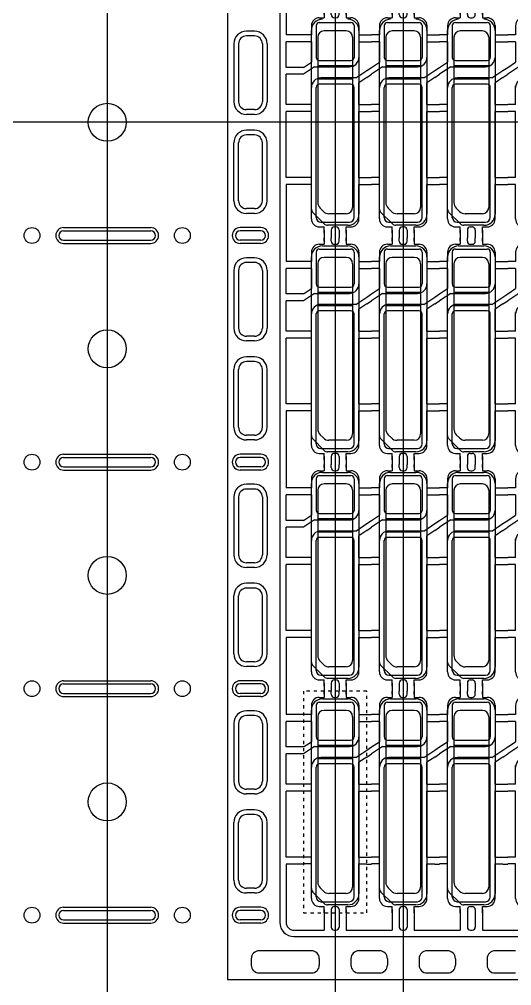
# Model space of a CAD drawing. Header units: millimetres. Extents: x -992 to 1678, y 98 to 1000.
# Drawn here: x -787.16 to -771.61, y 544.12 to 574.62 of the extents above; entities that cross this region are included whole.
import ezdxf

# ---------------------------------------------------------------- set-up
doc = ezdxf.new("R2010")
doc.units = ezdxf.units.MM
for name, pattern in [('CENTER', [10.16, 6.35, -1.27, 1.27, -1.27]), ('DOT2', [0.125, 0, -0.125]), ('HIDDEN', [1.905, 1.27, -0.635])]:
    doc.linetypes.add(name, pattern=pattern)
for name, color, linetype in [('1', 3, 'Continuous'), ('6', 6, 'Continuous'), ('b etching', 1, 'Continuous'), ('CEN', 8, 'CENTER'), ('HID', 1, 'HIDDEN'), ('PPA', 2, 'Continuous')]:
    doc.layers.add(name, color=color, linetype=linetype)

# ---------------------------------------------------------------- blocks, each defined once
blk = doc.blocks.new('e1')
at = {"layer": '1'}
for p, q in [((-947.058, 906.581), (-947.058, 906.481)), ((-947.058, 906.481), (-947.058, 906.581)), ((-947.058, 906.581), (-947.058, 906.381)), ((-946.358, 906.581), (-946.358, 906.481)), ((-946.358, 906.481), (-946.358, 906.581)), ((-946.358, 906.581), (-946.358, 906.381)), ((-946.358, 906.381), (-946.208, 906.381)), ((-947.458, 906.131), (-947.458, 905.841)), ((-945.958, 906.131), (-945.958, 905.841)), ((-947.458, 905.841), (-947.708, 905.841)), ((-947.458, 905.621), (-947.708, 905.621)), ((-947.458, 905.621), (-947.458, 904.981)), ((-945.958, 905.841), (-945.708, 905.841)), ((-945.958, 905.621), (-945.958, 905.131)), ((-945.958, 905.621), (-945.708, 905.621)), ((-947.358, 904.831), (-946.258, 904.831)), ((-946.058, 904.481), (-947.158, 904.481)), ((-945.958, 903.641), (-945.958, 904.331)), ((-947.458, 903.641), (-947.458, 904.231)), ((-947.458, 903.641), (-947.708, 903.641)), ((-947.458, 903.421), (-947.708, 903.421)), ((-947.458, 901.341), (-947.458, 903.421)), ((-945.958, 903.641), (-945.708, 903.641)), ((-945.958, 901.341), (-945.958, 903.421)), ((-945.958, 903.421), (-945.708, 903.421)), ((-947.458, 901.341), (-947.708, 901.341)), ((-945.958, 901.341), (-945.708, 901.341)), ((-947.458, 901.121), (-947.708, 901.121)), ((-947.458, 900.031), (-947.458, 901.121)), ((-945.958, 900.031), (-945.958, 901.121)), ((-945.958, 901.121), (-945.708, 901.121)), ((-947.058, 899.581), (-947.058, 899.781)), ((-946.358, 899.781), (-946.208, 899.781)), ((-946.358, 899.581), (-946.358, 899.781)), ((-947.058, 899.581), (-947.058, 899.681)), ((-947.058, 899.681), (-947.058, 899.581)), ((-946.358, 899.581), (-946.358, 899.681)), ((-946.358, 899.681), (-946.358, 899.581))]:
    blk.add_line(p, q, dxfattribs=at)
at = {"layer": '1', "linetype": 'ByBlock'}
for p, q in [((-946.833, 906.481), (-946.833, 906.581)), ((-946.583, 906.481), (-946.583, 906.581)), ((-947.208, 906.381), (-947.058, 906.381)), ((-946.733, 906.381), (-946.683, 906.381)), ((-947.708, 904.814), (-947.458, 904.981)), ((-947.358, 904.831), (-947.708, 904.597)), ((-946.058, 904.481), (-945.708, 904.714)), ((-945.708, 904.497), (-945.958, 904.331)), ((-947.208, 899.781), (-947.058, 899.781)), ((-946.733, 899.781), (-946.683, 899.781)), ((-946.833, 899.681), (-946.833, 899.581)), ((-946.583, 899.681), (-946.583, 899.581))]:
    blk.add_line(p, q, dxfattribs=at)
for centre, start, end in [((-946.733, 906.481), 180, 270), ((-946.683, 906.481), 270, 0), ((-946.733, 899.681), 90, 180), ((-946.683, 899.681), 0, 90)]:
    blk.add_arc(centre, 0.1, start, end, dxfattribs=at)
at = {"layer": '1'}
for centre, radius, start, end in [((-947.208, 906.131), 0.25, 90, 180), ((-946.208, 906.131), 0.25, 0, 90), ((-946.258, 905.131), 0.3, 270, 0), ((-947.158, 904.181), 0.3, 90, 180), ((-947.208, 900.031), 0.25, 180, 270), ((-946.208, 900.031), 0.25, 270, 0)]:
    blk.add_arc(centre, radius, start, end, dxfattribs=at)
blk = doc.blocks.new('e2')
at = {"layer": 'b etching', "linetype": 'ByBlock'}
for p, q in [((-947.208, 906.231), (-946.208, 906.231)), ((-947.308, 906.131), (-947.308, 905.131)), ((-946.108, 906.131), (-946.108, 905.131)), ((-947.208, 905.031), (-946.208, 905.031)), ((-947.308, 900.081), (-947.308, 904.181)), ((-946.208, 904.281), (-947.208, 904.281)), ((-946.108, 900.081), (-946.108, 904.181)), ((-947.158, 899.931), (-946.258, 899.931))]:
    blk.add_line(p, q, dxfattribs=at)
for centre, radius, start, end in [((-947.208, 906.131), 0.1, 90, 180), ((-946.208, 906.131), 0.1, 360, 90), ((-947.208, 905.131), 0.1, 180, 270), ((-946.208, 905.131), 0.1, 270, 360), ((-947.208, 904.181), 0.1, 90, 180), ((-946.208, 904.181), 0.1, 0, 90), ((-947.158, 900.081), 0.15, 180, 270), ((-946.258, 900.081), 0.15, 270, 0)]:
    blk.add_arc(centre, radius, start, end, dxfattribs=at)

msp = doc.modelspace()

# ---------------------------------------------------------------- linework, layer by layer
at = {"layer": '1', "linetype": 'ByBlock'}
for p, q in [((-778.73553085, 576.56062093), (-778.73553085, 574.13062093)), ((-778.18553085, 574.13062093), (-778.73553085, 574.13062093)), ((-776.18553085, 574.13062093), (-776.03553085, 574.13062093)), ((-774.03553085, 574.13062093), (-773.88553085, 574.13062093)), ((-771.88553085, 574.13062093), (-771.73553085, 574.13062093)), ((-778.18553085, 573.91062093), (-778.73553085, 573.91062093)), ((-778.73553085, 573.10395426), (-778.73553085, 573.91062093)), ((-776.18553085, 573.91062093), (-776.03553085, 573.91062093)), ((-774.03553085, 573.91062093), (-773.88553085, 573.91062093)), ((-771.88553085, 573.91062093), (-771.73553085, 573.91062093)), ((-778.18553085, 573.10395426), (-778.73553085, 573.10395426)), ((-776.18553085, 573.00395426), (-776.03553085, 573.10395426)), ((-774.03553085, 573.00395426), (-773.88553085, 573.10395426)), ((-771.88553085, 573.00395426), (-771.73553085, 573.10395426)), ((-778.73553085, 571.93062093), (-778.73553085, 572.88728759)), ((-778.18553085, 572.88728759), (-778.73553085, 572.88728759)), ((-776.18553085, 572.78728759), (-776.03553085, 572.88728759)), ((-774.03553085, 572.78728759), (-773.88553085, 572.88728759)), ((-771.88553085, 572.78728759), (-771.73553085, 572.88728759)), ((-778.18553085, 571.93062093), (-778.73553085, 571.93062093)), ((-776.18553085, 571.93062093), (-776.03553085, 571.93062093)), ((-774.03553085, 571.93062093), (-773.88553085, 571.93062093)), ((-771.88553085, 571.93062093), (-771.73553085, 571.93062093)), ((-778.73553085, 569.63062093), (-778.73553085, 571.71062093)), ((-778.18553085, 571.71062093), (-778.73553085, 571.71062093)), ((-776.18553085, 571.71062093), (-776.03553085, 571.71062093)), ((-774.03553085, 571.71062093), (-773.88553085, 571.71062093)), ((-771.88553085, 571.71062093), (-771.73553085, 571.71062093)), ((-778.18553085, 569.63062093), (-778.73553085, 569.63062093)), ((-776.18553085, 569.63062093), (-776.03553085, 569.63062093)), ((-774.03553085, 569.63062093), (-773.88553085, 569.63062093)), ((-771.88553085, 569.63062093), (-771.73553085, 569.63062093)), ((-778.18553085, 569.41062093), (-778.73553085, 569.41062093)), ((-778.73553085, 569.41062093), (-778.73553085, 566.98062093)), ((-776.18553085, 569.41062093), (-776.03553085, 569.41062093)), ((-774.03553085, 569.41062093), (-773.88553085, 569.41062093)), ((-771.88553085, 569.41062093), (-771.73553085, 569.41062093)), ((-777.53553085, 567.87062093), (-777.53553085, 567.72062093)), ((-777.31053085, 567.87062093), (-777.31053085, 567.72062093)), ((-777.06053085, 567.87062093), (-777.06053085, 567.72062093)), ((-776.83553085, 567.87062093), (-776.83553085, 567.72062093)), ((-775.38553085, 567.87062093), (-775.38553085, 567.72062093)), ((-775.16053085, 567.87062093), (-775.16053085, 567.72062093)), ((-774.91053085, 567.87062093), (-774.91053085, 567.72062093)), ((-774.68553085, 567.87062093), (-774.68553085, 567.72062093)), ((-773.23553085, 567.87062093), (-773.23553085, 567.72062093)), ((-773.01053085, 567.87062093), (-773.01053085, 567.72062093)), ((-772.76053085, 567.87062093), (-772.76053085, 567.72062093)), ((-772.53553085, 567.87062093), (-772.53553085, 567.72062093)), ((-778.18553085, 566.98062093), (-778.73553085, 566.98062093)), ((-778.18553085, 566.76062093), (-778.73553085, 566.76062093)), ((-778.73553085, 565.95395426), (-778.73553085, 566.76062093)), ((-776.18553085, 566.98062093), (-776.03553085, 566.98062093)), ((-776.18553085, 566.76062093), (-776.03553085, 566.76062093)), ((-774.03553085, 566.98062093), (-773.88553085, 566.98062093)), ((-774.03553085, 566.76062093), (-773.88553085, 566.76062093)), ((-771.88553085, 566.98062093), (-771.73553085, 566.98062093)), ((-771.88553085, 566.76062093), (-771.73553085, 566.76062093)), ((-778.18553085, 565.95395426), (-778.73553085, 565.95395426)), ((-776.18553085, 565.85395426), (-776.03553085, 565.95395426)), ((-774.03553085, 565.85395426), (-773.88553085, 565.95395426)), ((-771.88553085, 565.85395426), (-771.73553085, 565.95395426)), ((-778.73553085, 564.78062093), (-778.73553085, 565.73728759)), ((-778.18553085, 565.73728759), (-778.73553085, 565.73728759)), ((-776.18553085, 565.63728759), (-776.03553085, 565.73728759)), ((-774.03553085, 565.63728759), (-773.88553085, 565.73728759)), ((-771.88553085, 565.63728759), (-771.73553085, 565.73728759)), ((-778.18553085, 564.78062093), (-778.73553085, 564.78062093)), ((-778.73553085, 562.48062093), (-778.73553085, 564.56062093)), ((-778.18553085, 564.56062093), (-778.73553085, 564.56062093)), ((-776.18553085, 564.78062093), (-776.03553085, 564.78062093)), ((-776.18553085, 564.56062093), (-776.03553085, 564.56062093)), ((-774.03553085, 564.78062093), (-773.88553085, 564.78062093)), ((-774.03553085, 564.56062093), (-773.88553085, 564.56062093)), ((-771.88553085, 564.78062093), (-771.73553085, 564.78062093)), ((-771.88553085, 564.56062093), (-771.73553085, 564.56062093)), ((-778.18553085, 562.48062093), (-778.73553085, 562.48062093)), ((-776.18553085, 562.48062093), (-776.03553085, 562.48062093)), ((-774.03553085, 562.48062093), (-773.88553085, 562.48062093)), ((-771.88553085, 562.48062093), (-771.73553085, 562.48062093)), ((-778.18553085, 562.26062093), (-778.73553085, 562.26062093)), ((-778.73553085, 562.26062093), (-778.73553085, 559.83062093)), ((-776.18553085, 562.26062093), (-776.03553085, 562.26062093)), ((-774.03553085, 562.26062093), (-773.88553085, 562.26062093)), ((-771.88553085, 562.26062093), (-771.73553085, 562.26062093)), ((-777.53553085, 560.72062093), (-777.53553085, 560.57062093)), ((-777.31053085, 560.72062093), (-777.31053085, 560.57062093)), ((-777.06053085, 560.72062093), (-777.06053085, 560.57062093)), ((-776.83553085, 560.72062093), (-776.83553085, 560.57062093)), ((-775.38553085, 560.72062093), (-775.38553085, 560.57062093)), ((-775.16053085, 560.72062093), (-775.16053085, 560.57062093)), ((-774.91053085, 560.72062093), (-774.91053085, 560.57062093)), ((-774.68553085, 560.72062093), (-774.68553085, 560.57062093)), ((-773.23553085, 560.72062093), (-773.23553085, 560.57062093)), ((-773.01053085, 560.72062093), (-773.01053085, 560.57062093)), ((-772.76053085, 560.72062093), (-772.76053085, 560.57062093)), ((-772.53553085, 560.72062093), (-772.53553085, 560.57062093)), ((-778.18553085, 559.83062093), (-778.73553085, 559.83062093)), ((-776.18553085, 559.83062093), (-776.03553085, 559.83062093)), ((-774.03553085, 559.83062093), (-773.88553085, 559.83062093)), ((-771.88553085, 559.83062093), (-771.73553085, 559.83062093)), ((-778.18553085, 559.61062093), (-778.73553085, 559.61062093)), ((-778.73553085, 558.80395426), (-778.73553085, 559.61062093)), ((-776.18553085, 559.61062093), (-776.03553085, 559.61062093)), ((-774.03553085, 559.61062093), (-773.88553085, 559.61062093)), ((-771.88553085, 559.61062093), (-771.73553085, 559.61062093)), ((-778.18553085, 558.80395426), (-778.73553085, 558.80395426)), ((-776.18553085, 558.70395426), (-776.03553085, 558.80395426)), ((-774.03553085, 558.70395426), (-773.88553085, 558.80395426)), ((-771.88553085, 558.70395426), (-771.73553085, 558.80395426)), ((-778.73553085, 557.63062093), (-778.73553085, 558.58728759)), ((-778.18553085, 558.58728759), (-778.73553085, 558.58728759)), ((-776.18553085, 558.48728759), (-776.03553085, 558.58728759)), ((-774.03553085, 558.48728759), (-773.88553085, 558.58728759)), ((-771.88553085, 558.48728759), (-771.73553085, 558.58728759)), ((-778.18553085, 557.63062093), (-778.73553085, 557.63062093)), ((-776.18553085, 557.63062093), (-776.03553085, 557.63062093)), ((-774.03553085, 557.63062093), (-773.88553085, 557.63062093)), ((-771.88553085, 557.63062093), (-771.73553085, 557.63062093)), ((-778.73553085, 555.33062093), (-778.73553085, 557.41062093)), ((-778.18553085, 557.41062093), (-778.73553085, 557.41062093)), ((-776.18553085, 557.41062093), (-776.03553085, 557.41062093)), ((-774.03553085, 557.41062093), (-773.88553085, 557.41062093)), ((-771.88553085, 557.41062093), (-771.73553085, 557.41062093)), ((-778.18553085, 555.33062093), (-778.73553085, 555.33062093)), ((-778.18553085, 555.11062093), (-778.73553085, 555.11062093)), ((-778.73553085, 555.11062093), (-778.73553085, 552.68062093)), ((-776.18553085, 555.33062093), (-776.03553085, 555.33062093)), ((-776.18553085, 555.11062093), (-776.03553085, 555.11062093)), ((-774.03553085, 555.33062093), (-773.88553085, 555.33062093)), ((-774.03553085, 555.11062093), (-773.88553085, 555.11062093)), ((-771.88553085, 555.33062093), (-771.73553085, 555.33062093)), ((-771.88553085, 555.11062093), (-771.73553085, 555.11062093)), ((-777.53553085, 553.57062093), (-777.53553085, 553.42062093)), ((-777.31053085, 553.57062093), (-777.31053085, 553.42062093)), ((-777.06053085, 553.57062093), (-777.06053085, 553.42062093)), ((-776.83553085, 553.57062093), (-776.83553085, 553.42062093)), ((-775.38553085, 553.57062093), (-775.38553085, 553.42062093)), ((-775.16053085, 553.57062093), (-775.16053085, 553.42062093)), ((-774.91053085, 553.57062093), (-774.91053085, 553.42062093)), ((-774.68553085, 553.57062093), (-774.68553085, 553.42062093)), ((-773.23553085, 553.57062093), (-773.23553085, 553.42062093)), ((-773.01053085, 553.57062093), (-773.01053085, 553.42062093)), ((-772.76053085, 553.57062093), (-772.76053085, 553.42062093)), ((-772.53553085, 553.57062093), (-772.53553085, 553.42062093)), ((-778.18553085, 552.68062093), (-778.73553085, 552.68062093)), ((-776.18553085, 552.68062093), (-776.03553085, 552.68062093)), ((-774.03553085, 552.68062093), (-773.88553085, 552.68062093)), ((-771.88553085, 552.68062093), (-771.73553085, 552.68062093)), ((-778.18553085, 552.46062093), (-778.73553085, 552.46062093)), ((-778.73553085, 551.65395426), (-778.73553085, 552.46062093)), ((-776.18553085, 552.46062093), (-776.03553085, 552.46062093)), ((-774.03553085, 552.46062093), (-773.88553085, 552.46062093)), ((-771.88553085, 552.46062093), (-771.73553085, 552.46062093)), ((-778.18553085, 551.65395426), (-778.73553085, 551.65395426)), ((-776.18553085, 551.55395426), (-776.03553085, 551.65395426)), ((-774.03553085, 551.55395426), (-773.88553085, 551.65395426)), ((-771.88553085, 551.55395426), (-771.73553085, 551.65395426)), ((-778.73553085, 550.48062093), (-778.73553085, 551.43728759)), ((-778.18553085, 551.43728759), (-778.73553085, 551.43728759)), ((-776.18553085, 551.33728759), (-776.03553085, 551.43728759)), ((-774.03553085, 551.33728759), (-773.88553085, 551.43728759)), ((-771.88553085, 551.33728759), (-771.73553085, 551.43728759)), ((-778.18553085, 550.48062093), (-778.73553085, 550.48062093)), ((-778.73553085, 548.18062093), (-778.73553085, 550.26062093)), ((-778.18553085, 550.26062093), (-778.73553085, 550.26062093)), ((-776.18553085, 550.48062093), (-776.03553085, 550.48062093)), ((-776.18553085, 550.26062093), (-776.03553085, 550.26062093)), ((-774.03553085, 550.48062093), (-773.88553085, 550.48062093)), ((-774.03553085, 550.26062093), (-773.88553085, 550.26062093)), ((-771.88553085, 550.48062093), (-771.73553085, 550.48062093)), ((-771.88553085, 550.26062093), (-771.73553085, 550.26062093)), ((-778.18553085, 548.18062093), (-778.73553085, 548.18062093)), ((-776.18553085, 548.18062093), (-776.03553085, 548.18062093)), ((-774.03553085, 548.18062093), (-773.88553085, 548.18062093)), ((-771.88553085, 548.18062093), (-771.73553085, 548.18062093)), ((-778.18553085, 547.96062093), (-778.73553085, 547.96062093)), ((-778.73553085, 547.96062093), (-778.73553085, 546.12062093)), ((-776.18553085, 547.96062093), (-776.03553085, 547.96062093)), ((-774.03553085, 547.96062093), (-773.88553085, 547.96062093)), ((-771.88553085, 547.96062093), (-771.73553085, 547.96062093)), ((-777.53553085, 546.42062093), (-777.53553085, 545.87062093)), ((-777.53553085, 546.42062093), (-777.53553085, 546.12062093)), ((-777.31053085, 546.42062093), (-777.31053085, 545.97062093)), ((-777.31053085, 546.42062093), (-777.31053085, 546.12062093)), ((-777.06053085, 546.42062093), (-777.06053085, 545.97062093)), ((-777.06053085, 546.42062093), (-777.06053085, 546.12062093)), ((-776.83553085, 546.42062093), (-776.83553085, 545.87062093)), ((-776.83553085, 546.42062093), (-776.83553085, 546.12062093)), ((-775.38553085, 546.42062093), (-775.38553085, 545.87062093)), ((-775.38553085, 546.42062093), (-775.38553085, 546.12062093)), ((-775.16053085, 546.42062093), (-775.16053085, 545.97062093)), ((-775.16053085, 546.42062093), (-775.16053085, 546.12062093)), ((-774.91053085, 546.42062093), (-774.91053085, 545.97062093)), ((-774.91053085, 546.42062093), (-774.91053085, 546.12062093)), ((-774.68553085, 546.42062093), (-774.68553085, 545.87062093)), ((-774.68553085, 546.42062093), (-774.68553085, 546.12062093)), ((-773.23553085, 546.42062093), (-773.23553085, 545.87062093)), ((-773.23553085, 546.42062093), (-773.23553085, 546.12062093)), ((-773.01053085, 546.42062093), (-773.01053085, 545.97062093)), ((-773.01053085, 546.42062093), (-773.01053085, 546.12062093)), ((-772.76053085, 546.42062093), (-772.76053085, 545.97062093)), ((-772.76053085, 546.42062093), (-772.76053085, 546.12062093)), ((-772.53553085, 546.42062093), (-772.53553085, 545.87062093)), ((-772.53553085, 546.42062093), (-772.53553085, 546.12062093)), ((-777.21053085, 545.87062093), (-777.16053085, 545.87062093)), ((-776.83553085, 545.87062093), (-775.38553085, 545.87062093)), ((-775.06053085, 545.87062093), (-775.01053085, 545.87062093)), ((-774.68553085, 545.87062093), (-773.23553085, 545.87062093)), ((-772.91053085, 545.87062093), (-772.86053085, 545.87062093)), ((-772.53553085, 545.87062093), (-771.08553085, 545.87062093)), ((-777.93553085, 545.22062093), (-779.58553085, 545.22062093)), ((-775.78553085, 545.22062093), (-776.43553085, 545.22062093)), ((-773.63553085, 545.22062093), (-774.28553085, 545.22062093)), ((-771.48553085, 545.22062093), (-772.13553085, 545.22062093)), ((-777.68553085, 544.97062093), (-777.68553085, 544.77062093)), ((-776.68553085, 544.97062093), (-776.68553085, 544.77062093)), ((-775.53553085, 544.97062093), (-775.53553085, 544.77062093)), ((-774.53553085, 544.97062093), (-774.53553085, 544.77062093)), ((-773.38553085, 544.97062093), (-773.38553085, 544.77062093)), ((-772.38553085, 544.97062093), (-772.38553085, 544.77062093))]:
    msp.add_line(p, q, dxfattribs=at)
at = {"layer": '1'}
for p, q in [((-779.73553085, 574.09562093), (-779.98553085, 574.09562093)), ((-780.23553085, 573.84562093), (-780.23553085, 572.02062093)), ((-779.48553085, 573.84562093), (-779.48553085, 572.02062093)), ((-779.73553085, 571.77062093), (-779.98553085, 571.77062093)), ((-779.73553085, 570.97062093), (-779.98553085, 570.97062093)), ((-780.23553085, 568.89562093), (-780.23553085, 570.72062093)), ((-779.48553085, 568.89562093), (-779.48553085, 570.72062093)), ((-779.73553085, 568.64562093), (-779.98553085, 568.64562093)), ((-785.76053085, 567.94562093), (-783.01053085, 567.94562093)), ((-783.88553085, 567.94562093), (-783.01053085, 567.94562093)), ((-779.53553085, 567.94562093), (-780.18553085, 567.94562093)), ((-779.53553085, 567.94562093), (-780.18553085, 567.94562093)), ((-785.76053085, 567.64562093), (-783.01053085, 567.64562093)), ((-783.88553085, 567.64562093), (-783.01053085, 567.64562093)), ((-779.53553085, 567.64562093), (-780.18553085, 567.64562093)), ((-779.53553085, 567.64562093), (-780.18553085, 567.64562093)), ((-780.23553085, 566.69562093), (-780.23553085, 564.87062093)), ((-779.73553085, 566.94562093), (-779.98553085, 566.94562093)), ((-779.48553085, 566.69562093), (-779.48553085, 564.87062093)), ((-779.73553085, 564.62062093), (-779.98553085, 564.62062093)), ((-779.73553085, 563.82062093), (-779.98553085, 563.82062093)), ((-780.23553085, 561.74562093), (-780.23553085, 563.57062093)), ((-779.48553085, 561.74562093), (-779.48553085, 563.57062093)), ((-779.73553085, 561.49562093), (-779.98553085, 561.49562093)), ((-785.76053085, 560.79562093), (-783.01053085, 560.79562093)), ((-783.88553085, 560.79562093), (-783.01053085, 560.79562093)), ((-779.53553085, 560.79562093), (-780.18553085, 560.79562093)), ((-779.53553085, 560.79562093), (-780.18553085, 560.79562093)), ((-785.76053085, 560.49562093), (-783.01053085, 560.49562093)), ((-783.88553085, 560.49562093), (-783.01053085, 560.49562093)), ((-779.53553085, 560.49562093), (-780.18553085, 560.49562093)), ((-779.53553085, 560.49562093), (-780.18553085, 560.49562093)), ((-779.73553085, 559.79562093), (-779.98553085, 559.79562093)), ((-780.23553085, 559.54562093), (-780.23553085, 557.72062093)), ((-779.48553085, 559.54562093), (-779.48553085, 557.72062093)), ((-779.73553085, 557.47062093), (-779.98553085, 557.47062093)), ((-779.73553085, 556.67062093), (-779.98553085, 556.67062093)), ((-780.23553085, 554.59562093), (-780.23553085, 556.42062093)), ((-779.48553085, 554.59562093), (-779.48553085, 556.42062093)), ((-779.73553085, 554.34562093), (-779.98553085, 554.34562093)), ((-785.76053085, 553.64562093), (-783.01053085, 553.64562093)), ((-783.88553085, 553.64562093), (-783.01053085, 553.64562093)), ((-779.53553085, 553.64562093), (-780.18553085, 553.64562093)), ((-779.53553085, 553.64562093), (-780.18553085, 553.64562093)), ((-785.76053085, 553.34562093), (-783.01053085, 553.34562093)), ((-783.88553085, 553.34562093), (-783.01053085, 553.34562093)), ((-779.53553085, 553.34562093), (-780.18553085, 553.34562093)), ((-779.53553085, 553.34562093), (-780.18553085, 553.34562093)), ((-780.23553085, 552.39562093), (-780.23553085, 550.57062093)), ((-779.73553085, 552.64562093), (-779.98553085, 552.64562093)), ((-779.48553085, 552.39562093), (-779.48553085, 550.57062093)), ((-779.73553085, 550.32062093), (-779.98553085, 550.32062093)), ((-779.73553085, 549.52062093), (-779.98553085, 549.52062093)), ((-780.23553085, 547.44562093), (-780.23553085, 549.27062093)), ((-779.48553085, 547.44562093), (-779.48553085, 549.27062093)), ((-779.73553085, 547.19562093), (-779.98553085, 547.19562093)), ((-785.76053085, 546.49562093), (-783.01053085, 546.49562093)), ((-783.88553085, 546.49562093), (-783.01053085, 546.49562093)), ((-779.53553085, 546.49562093), (-780.18553085, 546.49562093)), ((-779.53553085, 546.49562093), (-780.18553085, 546.49562093)), ((-785.76053085, 546.19562093), (-783.01053085, 546.19562093)), ((-783.88553085, 546.19562093), (-783.01053085, 546.19562093)), ((-779.53553085, 546.19562093), (-780.18553085, 546.19562093)), ((-779.53553085, 546.19562093), (-780.18553085, 546.19562093)), ((-778.48553085, 545.87062093), (-777.53553085, 545.87062093)), ((-779.83553085, 544.97062093), (-779.83553085, 544.77062093)), ((-779.58553085, 544.52062093), (-777.93553085, 544.52062093)), ((-776.43553085, 544.52062093), (-775.78553085, 544.52062093)), ((-774.28553085, 544.52062093), (-773.63553085, 544.52062093)), ((-772.13553085, 544.52062093), (-771.48553085, 544.52062093))]:
    msp.add_line(p, q, dxfattribs=at)
for centre, radius in [((-784.38553085, 571.37062093), 0.6), ((-786.76053085, 567.79562093), 0.25), ((-782.01053085, 567.79562093), 0.25), ((-784.38553085, 564.22062093), 0.6), ((-786.76053085, 560.64562093), 0.25), ((-782.01053085, 560.64562093), 0.25), ((-784.38553085, 557.07062093), 0.6), ((-786.76053085, 553.49562093), 0.25), ((-782.01053085, 553.49562093), 0.25), ((-784.38553085, 549.92062093), 0.6), ((-786.76053085, 546.34562093), 0.25), ((-782.01053085, 546.34562093), 0.25)]:
    msp.add_circle(centre, radius, dxfattribs=at)
for centre, radius, start, end in [((-779.98553085, 573.84562093), 0.25, 90, 180), ((-779.73553085, 573.84562093), 0.25, 360, 90), ((-779.98553085, 572.02062093), 0.25, 180, 270), ((-779.73553085, 572.02062093), 0.25, 270, 360), ((-779.98553085, 570.72062093), 0.25, 90, 180), ((-779.73553085, 570.72062093), 0.25, 0, 90), ((-779.98553085, 568.89562093), 0.25, 180, 270), ((-779.73553085, 568.89562093), 0.25, 270, 0), ((-785.76053085, 567.79562093), 0.15, 90, 270), ((-785.76053085, 567.79562093), 0.15, 90, 270), ((-783.01053085, 567.79562093), 0.15, 270, 90), ((-783.01053085, 567.79562093), 0.15, 270, 90), ((-780.18553085, 567.79562093), 0.15, 90, 270), ((-780.18553085, 567.79562093), 0.15, 90, 270), ((-779.53553085, 567.79562093), 0.15, 270, 90), ((-779.53553085, 567.79562093), 0.15, 270, 90), ((-779.98553085, 566.69562093), 0.25, 90, 180), ((-779.73553085, 566.69562093), 0.25, 360, 90), ((-779.98553085, 564.87062093), 0.25, 180, 270), ((-779.73553085, 564.87062093), 0.25, 270, 360), ((-779.98553085, 563.57062093), 0.25, 90, 180), ((-779.73553085, 563.57062093), 0.25, 0, 90), ((-779.98553085, 561.74562093), 0.25, 180, 270), ((-779.73553085, 561.74562093), 0.25, 270, 0), ((-785.76053085, 560.64562093), 0.15, 90, 270), ((-785.76053085, 560.64562093), 0.15, 90, 270), ((-783.01053085, 560.64562093), 0.15, 270, 90), ((-783.01053085, 560.64562093), 0.15, 270, 90), ((-780.18553085, 560.64562093), 0.15, 90, 270), ((-780.18553085, 560.64562093), 0.15, 90, 270), ((-779.53553085, 560.64562093), 0.15, 270, 90), ((-779.53553085, 560.64562093), 0.15, 270, 90), ((-779.98553085, 559.54562093), 0.25, 90, 180), ((-779.73553085, 559.54562093), 0.25, 360, 90), ((-779.98553085, 557.72062093), 0.25, 180, 270), ((-779.73553085, 557.72062093), 0.25, 270, 360), ((-779.98553085, 556.42062093), 0.25, 90, 180), ((-779.73553085, 556.42062093), 0.25, 0, 90), ((-779.98553085, 554.59562093), 0.25, 180, 270), ((-779.73553085, 554.59562093), 0.25, 270, 0), ((-785.76053085, 553.49562093), 0.15, 90, 270), ((-785.76053085, 553.49562093), 0.15, 90, 270), ((-783.01053085, 553.49562093), 0.15, 270, 90), ((-783.01053085, 553.49562093), 0.15, 270, 90), ((-780.18553085, 553.49562093), 0.15, 90, 270), ((-780.18553085, 553.49562093), 0.15, 90, 270), ((-779.53553085, 553.49562093), 0.15, 270, 90), ((-779.53553085, 553.49562093), 0.15, 270, 90), ((-779.98553085, 552.39562093), 0.25, 90, 180), ((-779.73553085, 552.39562093), 0.25, 360, 90), ((-779.98553085, 550.57062093), 0.25, 180, 270), ((-779.73553085, 550.57062093), 0.25, 270, 360), ((-779.98553085, 549.27062093), 0.25, 90, 180), ((-779.73553085, 549.27062093), 0.25, 0, 90), ((-779.98553085, 547.44562093), 0.25, 180, 270), ((-779.73553085, 547.44562093), 0.25, 270, 0), ((-785.76053085, 546.34562093), 0.15, 90, 270), ((-785.76053085, 546.34562093), 0.15, 90, 270), ((-783.01053085, 546.34562093), 0.15, 270, 90), ((-783.01053085, 546.34562093), 0.15, 270, 90), ((-780.18553085, 546.34562093), 0.15, 90, 270), ((-780.18553085, 546.34562093), 0.15, 90, 270), ((-779.53553085, 546.34562093), 0.15, 270, 90), ((-779.53553085, 546.34562093), 0.15, 270, 90), ((-779.58553085, 544.97062093), 0.25, 90, 180), ((-779.58553085, 544.77062093), 0.25, 180, 270)]:
    msp.add_arc(centre, radius, start, end, dxfattribs=at)
at = {"layer": '1', "linetype": 'ByBlock'}
for centre, radius, start, end in [((-778.48553085, 546.12062093), 0.25, 180, 270), ((-777.21053085, 545.97062093), 0.1, 180, 270), ((-777.16053085, 545.97062093), 0.1, 270, 0), ((-775.06053085, 545.97062093), 0.1, 180, 270), ((-775.01053085, 545.97062093), 0.1, 270, 0), ((-772.91053085, 545.97062093), 0.1, 180, 270), ((-772.86053085, 545.97062093), 0.1, 270, 0), ((-777.93553085, 544.97062093), 0.25, 360, 90), ((-776.43553085, 544.97062093), 0.25, 90, 180), ((-775.78553085, 544.97062093), 0.25, 360, 90), ((-774.28553085, 544.97062093), 0.25, 90, 180), ((-773.63553085, 544.97062093), 0.25, 360, 90), ((-772.13553085, 544.97062093), 0.25, 90, 180), ((-777.93553085, 544.77062093), 0.25, 270, 360), ((-776.43553085, 544.77062093), 0.25, 180, 270), ((-775.78553085, 544.77062093), 0.25, 270, 360), ((-774.28553085, 544.77062093), 0.25, 180, 270), ((-773.63553085, 544.77062093), 0.25, 270, 360), ((-772.13553085, 544.77062093), 0.25, 180, 270)]:
    msp.add_arc(centre, radius, start, end, dxfattribs=at)
at = {"layer": '6', "linetype": 'DOT2'}
for p, q in [((-778.18553085, 553.42062093), (-778.18553085, 546.42062093)), ((-776.18553085, 553.42062093), (-778.18553085, 553.42062093)), ((-776.18553085, 546.42062093), (-776.18553085, 553.42062093)), ((-778.18553085, 546.42062093), (-776.18553085, 546.42062093))]:
    msp.add_line(p, q, dxfattribs=at)
at = {"layer": 'CEN', "linetype": 'ByBlock'}
for p, q in [((-777.18553085, 604.77062093), (-777.18553085, 537.97062093)), ((-775.03553085, 604.77062093), (-775.03553085, 537.97062093)), ((-784.38553085, 604.37062093), (-784.38553085, 538.37062093)), ((-784.38553085, 604.37062093), (-784.38553085, 538.37062093)), ((-650.66508095, 571.37062093), (-912.43297569, 571.37062093))]:
    msp.add_line(p, q, dxfattribs=at)
at = {"layer": 'HID', "linetype": 'ByBlock'}
for p, q in [((-778.93553085, 596.62062093), (-778.93553085, 546.12062093)), ((-779.73553085, 574.24562093), (-779.98553085, 574.24562093)), ((-780.38553085, 573.84562093), (-780.38553085, 572.02062093)), ((-779.33553085, 573.84562093), (-779.33553085, 572.02062093)), ((-779.73553085, 571.62062093), (-779.98553085, 571.62062093)), ((-779.73553085, 571.12062093), (-779.98553085, 571.12062093)), ((-780.38553085, 568.89562093), (-780.38553085, 570.72062093)), ((-779.33553085, 568.89562093), (-779.33553085, 570.72062093)), ((-779.73553085, 568.49562093), (-779.98553085, 568.49562093)), ((-785.76053085, 568.04562093), (-783.01053085, 568.04562093)), ((-779.53553085, 568.04562093), (-780.18553085, 568.04562093)), ((-785.76053085, 567.54562093), (-783.01053085, 567.54562093)), ((-779.53553085, 567.54562093), (-780.18553085, 567.54562093)), ((-779.73553085, 567.09562093), (-779.98553085, 567.09562093)), ((-780.38553085, 566.69562093), (-780.38553085, 564.87062093)), ((-779.33553085, 566.69562093), (-779.33553085, 564.87062093)), ((-779.73553085, 564.47062093), (-779.98553085, 564.47062093)), ((-779.73553085, 563.97062093), (-779.98553085, 563.97062093)), ((-780.38553085, 561.74562093), (-780.38553085, 563.57062093)), ((-779.33553085, 561.74562093), (-779.33553085, 563.57062093)), ((-779.73553085, 561.34562093), (-779.98553085, 561.34562093)), ((-785.76053085, 560.89562093), (-783.01053085, 560.89562093)), ((-779.53553085, 560.89562093), (-780.18553085, 560.89562093)), ((-785.76053085, 560.39562093), (-783.01053085, 560.39562093)), ((-779.53553085, 560.39562093), (-780.18553085, 560.39562093)), ((-779.73553085, 559.94562093), (-779.98553085, 559.94562093)), ((-780.38553085, 559.54562093), (-780.38553085, 557.72062093)), ((-779.33553085, 559.54562093), (-779.33553085, 557.72062093)), ((-779.73553085, 557.32062093), (-779.98553085, 557.32062093)), ((-779.73553085, 556.82062093), (-779.98553085, 556.82062093)), ((-780.38553085, 554.59562093), (-780.38553085, 556.42062093)), ((-779.33553085, 554.59562093), (-779.33553085, 556.42062093)), ((-779.73553085, 554.19562093), (-779.98553085, 554.19562093)), ((-785.76053085, 553.74562093), (-783.01053085, 553.74562093)), ((-779.53553085, 553.74562093), (-780.18553085, 553.74562093)), ((-785.76053085, 553.24562093), (-783.01053085, 553.24562093)), ((-779.53553085, 553.24562093), (-780.18553085, 553.24562093)), ((-779.73553085, 552.79562093), (-779.98553085, 552.79562093)), ((-780.38553085, 552.39562093), (-780.38553085, 550.57062093)), ((-779.33553085, 552.39562093), (-779.33553085, 550.57062093)), ((-779.73553085, 550.17062093), (-779.98553085, 550.17062093)), ((-779.73553085, 549.67062093), (-779.98553085, 549.67062093)), ((-780.38553085, 547.44562093), (-780.38553085, 549.27062093)), ((-779.33553085, 547.44562093), (-779.33553085, 549.27062093)), ((-779.73553085, 547.04562093), (-779.98553085, 547.04562093)), ((-785.76053085, 546.59562093), (-783.01053085, 546.59562093)), ((-779.53553085, 546.59562093), (-780.18553085, 546.59562093)), ((-785.76053085, 546.09562093), (-783.01053085, 546.09562093)), ((-779.53553085, 546.09562093), (-780.18553085, 546.09562093)), ((-778.48553085, 545.67062093), (-728.58553085, 545.67062093))]:
    msp.add_line(p, q, dxfattribs=at)
for centre, radius, start, end in [((-779.98553085, 573.84562093), 0.4, 90, 180), ((-779.73553085, 573.84562093), 0.4, 360, 90), ((-779.98553085, 572.02062093), 0.4, 180, 270), ((-779.73553085, 572.02062093), 0.4, 270, 360), ((-779.98553085, 570.72062093), 0.4, 90, 180), ((-779.73553085, 570.72062093), 0.4, 0, 90), ((-779.98553085, 568.89562093), 0.4, 180, 270), ((-779.73553085, 568.89562093), 0.4, 270, 0), ((-785.76053085, 567.79562093), 0.25, 90, 270), ((-783.01053085, 567.79562093), 0.25, 270, 90), ((-780.18553085, 567.79562093), 0.25, 90, 270), ((-779.53553085, 567.79562093), 0.25, 270, 90), ((-779.98553085, 566.69562093), 0.4, 90, 180), ((-779.73553085, 566.69562093), 0.4, 360, 90), ((-779.98553085, 564.87062093), 0.4, 180, 270), ((-779.73553085, 564.87062093), 0.4, 270, 360), ((-779.98553085, 563.57062093), 0.4, 90, 180), ((-779.73553085, 563.57062093), 0.4, 0, 90), ((-779.98553085, 561.74562093), 0.4, 180, 270), ((-779.73553085, 561.74562093), 0.4, 270, 0), ((-785.76053085, 560.64562093), 0.25, 90, 270), ((-783.01053085, 560.64562093), 0.25, 270, 90), ((-780.18553085, 560.64562093), 0.25, 90, 270), ((-779.53553085, 560.64562093), 0.25, 270, 90), ((-779.98553085, 559.54562093), 0.4, 90, 180), ((-779.73553085, 559.54562093), 0.4, 360, 90), ((-779.98553085, 557.72062093), 0.4, 180, 270), ((-779.73553085, 557.72062093), 0.4, 270, 360), ((-779.98553085, 556.42062093), 0.4, 90, 180), ((-779.73553085, 556.42062093), 0.4, 0, 90), ((-779.98553085, 554.59562093), 0.4, 180, 270), ((-779.73553085, 554.59562093), 0.4, 270, 0), ((-785.76053085, 553.49562093), 0.25, 90, 270), ((-783.01053085, 553.49562093), 0.25, 270, 90), ((-780.18553085, 553.49562093), 0.25, 90, 270), ((-779.53553085, 553.49562093), 0.25, 270, 90), ((-779.98553085, 552.39562093), 0.4, 90, 180), ((-779.73553085, 552.39562093), 0.4, 360, 90), ((-779.98553085, 550.57062093), 0.4, 180, 270), ((-779.73553085, 550.57062093), 0.4, 270, 360), ((-779.98553085, 549.27062093), 0.4, 90, 180), ((-779.73553085, 549.27062093), 0.4, 0, 90), ((-779.98553085, 547.44562093), 0.4, 180, 270), ((-779.73553085, 547.44562093), 0.4, 270, 0), ((-785.76053085, 546.34562093), 0.25, 90, 270), ((-783.01053085, 546.34562093), 0.25, 270, 90), ((-780.18553085, 546.34562093), 0.25, 90, 270), ((-779.53553085, 546.34562093), 0.25, 270, 90), ((-778.48553085, 546.12062093), 0.45, 180, 270)]:
    msp.add_arc(centre, radius, start, end, dxfattribs=at)
at = {"layer": 'PPA', "linetype": 'ByBlock'}
for p, q in [((-780.58553085, 598.42062093), (-780.58553085, 544.32062093)), ((-777.93553085, 568.63275296), (-777.93553085, 574.27062093)), ((-777.73553085, 574.05698456), (-777.73553085, 568.83781068)), ((-776.83553085, 574.25698456), (-777.53553085, 574.25698456)), ((-776.63553085, 574.05698456), (-776.63553085, 568.68425729)), ((-776.43553085, 574.27062093), (-776.43553085, 568.47062093)), ((-775.78553085, 568.63275296), (-775.78553085, 574.27062093)), ((-775.58553085, 574.05698456), (-775.58553085, 568.83781068)), ((-774.68553085, 574.25698456), (-775.38553085, 574.25698456)), ((-774.48553085, 574.05698456), (-774.48553085, 568.68425729)), ((-774.28553085, 574.27062093), (-774.28553085, 568.47062093)), ((-773.63553085, 568.63275296), (-773.63553085, 574.27062093)), ((-773.43553085, 574.05698456), (-773.43553085, 568.83781068)), ((-772.53553085, 574.25698456), (-773.23553085, 574.25698456)), ((-772.33553085, 574.05698456), (-772.33553085, 568.68425729)), ((-772.13553085, 574.27062093), (-772.13553085, 568.47062093)), ((-777.73553085, 573.16062093), (-776.63553085, 573.16062093)), ((-775.58553085, 573.16062093), (-774.48553085, 573.16062093)), ((-773.43553085, 573.16062093), (-772.33553085, 573.16062093)), ((-776.63553085, 572.73062093), (-777.73553085, 572.73062093)), ((-774.48553085, 572.73062093), (-775.58553085, 572.73062093)), ((-772.33553085, 572.73062093), (-773.43553085, 572.73062093)), ((-777.89159687, 568.52668695), (-777.52946483, 568.16455491)), ((-777.66230754, 568.66103399), (-777.55875415, 568.5574806)), ((-775.74159687, 568.52668695), (-775.37946483, 568.16455491)), ((-775.51230754, 568.66103399), (-775.40875415, 568.5574806)), ((-773.59159687, 568.52668695), (-773.22946483, 568.16455491)), ((-773.36230754, 568.66103399), (-773.25875415, 568.5574806)), ((-776.83553085, 568.48425729), (-777.38197746, 568.48425729)), ((-774.68553085, 568.48425729), (-775.23197746, 568.48425729)), ((-772.53553085, 568.48425729), (-773.08197746, 568.48425729)), ((-776.78553085, 568.12062093), (-777.42339881, 568.12062093)), ((-774.63553085, 568.12062093), (-775.27339881, 568.12062093)), ((-772.48553085, 568.12062093), (-773.12339881, 568.12062093)), ((-777.58553085, 567.47062093), (-776.78553085, 567.47062093)), ((-775.43553085, 567.47062093), (-774.63553085, 567.47062093)), ((-773.28553085, 567.47062093), (-772.48553085, 567.47062093)), ((-777.93553085, 561.48275296), (-777.93553085, 567.12062093)), ((-776.83553085, 567.10698456), (-777.53553085, 567.10698456)), ((-776.43553085, 567.12062093), (-776.43553085, 561.32062093)), ((-775.78553085, 561.48275296), (-775.78553085, 567.12062093)), ((-774.68553085, 567.10698456), (-775.38553085, 567.10698456)), ((-774.28553085, 567.12062093), (-774.28553085, 561.32062093)), ((-773.63553085, 561.48275296), (-773.63553085, 567.12062093)), ((-772.53553085, 567.10698456), (-773.23553085, 567.10698456)), ((-772.13553085, 567.12062093), (-772.13553085, 561.32062093)), ((-777.73553085, 566.90698456), (-777.73553085, 561.68781068)), ((-776.63553085, 566.90698456), (-776.63553085, 561.53425729)), ((-775.58553085, 566.90698456), (-775.58553085, 561.68781068)), ((-774.48553085, 566.90698456), (-774.48553085, 561.53425729)), ((-773.43553085, 566.90698456), (-773.43553085, 561.68781068)), ((-772.33553085, 566.90698456), (-772.33553085, 561.53425729)), ((-777.73553085, 566.01062093), (-776.63553085, 566.01062093)), ((-775.58553085, 566.01062093), (-774.48553085, 566.01062093)), ((-773.43553085, 566.01062093), (-772.33553085, 566.01062093)), ((-776.63553085, 565.58062093), (-777.73553085, 565.58062093)), ((-774.48553085, 565.58062093), (-775.58553085, 565.58062093)), ((-772.33553085, 565.58062093), (-773.43553085, 565.58062093)), ((-777.66230754, 561.51103399), (-777.55875415, 561.4074806)), ((-775.51230754, 561.51103399), (-775.40875415, 561.4074806)), ((-773.36230754, 561.51103399), (-773.25875415, 561.4074806)), ((-777.89159687, 561.37668695), (-777.52946483, 561.01455491)), ((-776.83553085, 561.33425729), (-777.38197746, 561.33425729)), ((-775.74159687, 561.37668695), (-775.37946483, 561.01455491)), ((-774.68553085, 561.33425729), (-775.23197746, 561.33425729)), ((-773.59159687, 561.37668695), (-773.22946483, 561.01455491)), ((-772.53553085, 561.33425729), (-773.08197746, 561.33425729)), ((-776.78553085, 560.97062093), (-777.42339881, 560.97062093)), ((-774.63553085, 560.97062093), (-775.27339881, 560.97062093)), ((-772.48553085, 560.97062093), (-773.12339881, 560.97062093)), ((-777.58553085, 560.32062093), (-776.78553085, 560.32062093)), ((-775.43553085, 560.32062093), (-774.63553085, 560.32062093)), ((-773.28553085, 560.32062093), (-772.48553085, 560.32062093)), ((-777.93553085, 554.33275296), (-777.93553085, 559.97062093)), ((-777.73553085, 559.75698456), (-777.73553085, 554.53781068)), ((-776.83553085, 559.95698456), (-777.53553085, 559.95698456)), ((-776.63553085, 559.75698456), (-776.63553085, 554.38425729)), ((-776.43553085, 559.97062093), (-776.43553085, 554.17062093)), ((-775.78553085, 554.33275296), (-775.78553085, 559.97062093)), ((-775.58553085, 559.75698456), (-775.58553085, 554.53781068)), ((-774.68553085, 559.95698456), (-775.38553085, 559.95698456)), ((-774.48553085, 559.75698456), (-774.48553085, 554.38425729)), ((-774.28553085, 559.97062093), (-774.28553085, 554.17062093)), ((-773.63553085, 554.33275296), (-773.63553085, 559.97062093)), ((-773.43553085, 559.75698456), (-773.43553085, 554.53781068)), ((-772.53553085, 559.95698456), (-773.23553085, 559.95698456)), ((-772.33553085, 559.75698456), (-772.33553085, 554.38425729)), ((-772.13553085, 559.97062093), (-772.13553085, 554.17062093)), ((-777.73553085, 558.86062093), (-776.63553085, 558.86062093)), ((-775.58553085, 558.86062093), (-774.48553085, 558.86062093)), ((-773.43553085, 558.86062093), (-772.33553085, 558.86062093)), ((-776.63553085, 558.43062093), (-777.73553085, 558.43062093)), ((-774.48553085, 558.43062093), (-775.58553085, 558.43062093)), ((-772.33553085, 558.43062093), (-773.43553085, 558.43062093)), ((-777.89159687, 554.22668695), (-777.52946483, 553.86455491)), ((-777.66230754, 554.36103399), (-777.55875415, 554.2574806)), ((-775.74159687, 554.22668695), (-775.37946483, 553.86455491)), ((-775.51230754, 554.36103399), (-775.40875415, 554.2574806)), ((-773.59159687, 554.22668695), (-773.22946483, 553.86455491)), ((-773.36230754, 554.36103399), (-773.25875415, 554.2574806)), ((-776.83553085, 554.18425729), (-777.38197746, 554.18425729)), ((-774.68553085, 554.18425729), (-775.23197746, 554.18425729)), ((-772.53553085, 554.18425729), (-773.08197746, 554.18425729)), ((-776.78553085, 553.82062093), (-777.42339881, 553.82062093)), ((-774.63553085, 553.82062093), (-775.27339881, 553.82062093)), ((-772.48553085, 553.82062093), (-773.12339881, 553.82062093)), ((-777.58553085, 553.17062093), (-776.78553085, 553.17062093)), ((-775.43553085, 553.17062093), (-774.63553085, 553.17062093)), ((-773.28553085, 553.17062093), (-772.48553085, 553.17062093)), ((-777.93553085, 547.18275296), (-777.93553085, 552.82062093)), ((-776.83553085, 552.80698456), (-777.53553085, 552.80698456)), ((-776.43553085, 552.82062093), (-776.43553085, 547.02062093)), ((-775.78553085, 547.18275296), (-775.78553085, 552.82062093)), ((-774.68553085, 552.80698456), (-775.38553085, 552.80698456)), ((-774.28553085, 552.82062093), (-774.28553085, 547.02062093)), ((-773.63553085, 547.18275296), (-773.63553085, 552.82062093)), ((-772.53553085, 552.80698456), (-773.23553085, 552.80698456)), ((-772.13553085, 552.82062093), (-772.13553085, 547.02062093)), ((-777.73553085, 552.60698456), (-777.73553085, 547.38781068)), ((-776.63553085, 552.60698456), (-776.63553085, 547.23425729)), ((-775.58553085, 552.60698456), (-775.58553085, 547.38781068)), ((-774.48553085, 552.60698456), (-774.48553085, 547.23425729)), ((-773.43553085, 552.60698456), (-773.43553085, 547.38781068)), ((-772.33553085, 552.60698456), (-772.33553085, 547.23425729)), ((-777.73553085, 551.71062093), (-776.63553085, 551.71062093)), ((-775.58553085, 551.71062093), (-774.48553085, 551.71062093)), ((-773.43553085, 551.71062093), (-772.33553085, 551.71062093)), ((-776.63553085, 551.28062093), (-777.73553085, 551.28062093)), ((-774.48553085, 551.28062093), (-775.58553085, 551.28062093)), ((-772.33553085, 551.28062093), (-773.43553085, 551.28062093)), ((-777.66230754, 547.21103399), (-777.55875415, 547.1074806)), ((-775.51230754, 547.21103399), (-775.40875415, 547.1074806)), ((-773.36230754, 547.21103399), (-773.25875415, 547.1074806)), ((-777.89159687, 547.07668695), (-777.52946483, 546.71455491)), ((-776.83553085, 547.03425729), (-777.38197746, 547.03425729)), ((-775.74159687, 547.07668695), (-775.37946483, 546.71455491)), ((-774.68553085, 547.03425729), (-775.23197746, 547.03425729)), ((-773.59159687, 547.07668695), (-773.22946483, 546.71455491)), ((-772.53553085, 547.03425729), (-773.08197746, 547.03425729)), ((-776.78553085, 546.67062093), (-777.42339881, 546.67062093)), ((-774.63553085, 546.67062093), (-775.27339881, 546.67062093)), ((-772.48553085, 546.67062093), (-773.12339881, 546.67062093)), ((-780.58553085, 544.32062093), (-726.48553085, 544.32062093))]:
    msp.add_line(p, q, dxfattribs=at)
for centre, radius, start, end in [((-777.58553085, 574.27062093), 0.35, 90, 180), ((-776.78553085, 574.27062093), 0.35, 0, 90), ((-775.43553085, 574.27062093), 0.35, 90, 180), ((-774.63553085, 574.27062093), 0.35, 0, 90), ((-773.28553085, 574.27062093), 0.35, 90, 180), ((-772.48553085, 574.27062093), 0.35, 0, 90), ((-777.53553085, 574.05698456), 0.2, 90, 180), ((-776.83553085, 574.05698456), 0.2, 0, 90), ((-775.38553085, 574.05698456), 0.2, 90, 180), ((-774.68553085, 574.05698456), 0.2, 0, 90), ((-773.23553085, 574.05698456), 0.2, 90, 180), ((-772.53553085, 574.05698456), 0.2, 0, 90), ((-777.48553085, 568.83781068), 0.25, 180, 225), ((-775.33553085, 568.83781068), 0.25, 180, 225), ((-773.18553085, 568.83781068), 0.25, 180, 225), ((-777.78553085, 568.63275296), 0.15, 180, 225), ((-777.38197746, 568.73425729), 0.25, 225, 270), ((-776.83553085, 568.68425729), 0.2, 270, 0), ((-775.63553085, 568.63275296), 0.15, 180, 225), ((-775.23197746, 568.73425729), 0.25, 225, 270), ((-774.68553085, 568.68425729), 0.2, 270, 0), ((-773.48553085, 568.63275296), 0.15, 180, 225), ((-773.08197746, 568.73425729), 0.25, 225, 270), ((-772.53553085, 568.68425729), 0.2, 270, 0), ((-776.78553085, 568.47062093), 0.35, 270, 0), ((-774.63553085, 568.47062093), 0.35, 270, 0), ((-772.48553085, 568.47062093), 0.35, 270, 0), ((-777.42339881, 568.27062093), 0.15, 225, 270), ((-775.27339881, 568.27062093), 0.15, 225, 270), ((-773.12339881, 568.27062093), 0.15, 225, 270), ((-777.58553085, 567.12062093), 0.35, 90, 180), ((-776.78553085, 567.12062093), 0.35, 0, 90), ((-775.43553085, 567.12062093), 0.35, 90, 180), ((-774.63553085, 567.12062093), 0.35, 0, 90), ((-773.28553085, 567.12062093), 0.35, 90, 180), ((-772.48553085, 567.12062093), 0.35, 0, 90), ((-777.53553085, 566.90698456), 0.2, 90, 180), ((-776.83553085, 566.90698456), 0.2, 0, 90), ((-775.38553085, 566.90698456), 0.2, 90, 180), ((-774.68553085, 566.90698456), 0.2, 0, 90), ((-773.23553085, 566.90698456), 0.2, 90, 180), ((-772.53553085, 566.90698456), 0.2, 0, 90), ((-777.48553085, 561.68781068), 0.25, 180, 225), ((-776.83553085, 561.53425729), 0.2, 270, 0), ((-775.33553085, 561.68781068), 0.25, 180, 225), ((-774.68553085, 561.53425729), 0.2, 270, 0), ((-773.18553085, 561.68781068), 0.25, 180, 225), ((-772.53553085, 561.53425729), 0.2, 270, 0), ((-777.78553085, 561.48275296), 0.15, 180, 225), ((-777.38197746, 561.58425729), 0.25, 225, 270), ((-776.78553085, 561.32062093), 0.35, 270, 0), ((-775.63553085, 561.48275296), 0.15, 180, 225), ((-775.23197746, 561.58425729), 0.25, 225, 270), ((-774.63553085, 561.32062093), 0.35, 270, 0), ((-773.48553085, 561.48275296), 0.15, 180, 225), ((-773.08197746, 561.58425729), 0.25, 225, 270), ((-772.48553085, 561.32062093), 0.35, 270, 0), ((-777.42339881, 561.12062093), 0.15, 225, 270), ((-775.27339881, 561.12062093), 0.15, 225, 270), ((-773.12339881, 561.12062093), 0.15, 225, 270), ((-777.58553085, 559.97062093), 0.35, 90, 180), ((-776.78553085, 559.97062093), 0.35, 0, 90), ((-775.43553085, 559.97062093), 0.35, 90, 180), ((-774.63553085, 559.97062093), 0.35, 0, 90), ((-773.28553085, 559.97062093), 0.35, 90, 180), ((-772.48553085, 559.97062093), 0.35, 0, 90), ((-777.53553085, 559.75698456), 0.2, 90, 180), ((-776.83553085, 559.75698456), 0.2, 0, 90), ((-775.38553085, 559.75698456), 0.2, 90, 180), ((-774.68553085, 559.75698456), 0.2, 0, 90), ((-773.23553085, 559.75698456), 0.2, 90, 180), ((-772.53553085, 559.75698456), 0.2, 0, 90), ((-777.48553085, 554.53781068), 0.25, 180, 225), ((-775.33553085, 554.53781068), 0.25, 180, 225), ((-773.18553085, 554.53781068), 0.25, 180, 225), ((-777.78553085, 554.33275296), 0.15, 180, 225), ((-777.38197746, 554.43425729), 0.25, 225, 270), ((-776.83553085, 554.38425729), 0.2, 270, 0), ((-775.63553085, 554.33275296), 0.15, 180, 225), ((-775.23197746, 554.43425729), 0.25, 225, 270), ((-774.68553085, 554.38425729), 0.2, 270, 0), ((-773.48553085, 554.33275296), 0.15, 180, 225), ((-773.08197746, 554.43425729), 0.25, 225, 270), ((-772.53553085, 554.38425729), 0.2, 270, 0), ((-776.78553085, 554.17062093), 0.35, 270, 0), ((-774.63553085, 554.17062093), 0.35, 270, 0), ((-772.48553085, 554.17062093), 0.35, 270, 0), ((-777.42339881, 553.97062093), 0.15, 225, 270), ((-775.27339881, 553.97062093), 0.15, 225, 270), ((-773.12339881, 553.97062093), 0.15, 225, 270), ((-777.58553085, 552.82062093), 0.35, 90, 180), ((-776.78553085, 552.82062093), 0.35, 0, 90), ((-775.43553085, 552.82062093), 0.35, 90, 180), ((-774.63553085, 552.82062093), 0.35, 0, 90), ((-773.28553085, 552.82062093), 0.35, 90, 180), ((-772.48553085, 552.82062093), 0.35, 0, 90), ((-777.53553085, 552.60698456), 0.2, 90, 180), ((-776.83553085, 552.60698456), 0.2, 0, 90), ((-775.38553085, 552.60698456), 0.2, 90, 180), ((-774.68553085, 552.60698456), 0.2, 0, 90), ((-773.23553085, 552.60698456), 0.2, 90, 180), ((-772.53553085, 552.60698456), 0.2, 0, 90), ((-777.78553085, 547.18275296), 0.15, 180, 225), ((-777.48553085, 547.38781068), 0.25, 180, 225), ((-776.83553085, 547.23425729), 0.2, 270, 0), ((-775.63553085, 547.18275296), 0.15, 180, 225), ((-775.33553085, 547.38781068), 0.25, 180, 225), ((-774.68553085, 547.23425729), 0.2, 270, 0), ((-773.48553085, 547.18275296), 0.15, 180, 225), ((-773.18553085, 547.38781068), 0.25, 180, 225), ((-772.53553085, 547.23425729), 0.2, 270, 0), ((-777.38197746, 547.28425729), 0.25, 225, 270), ((-776.78553085, 547.02062093), 0.35, 270, 0), ((-775.23197746, 547.28425729), 0.25, 225, 270), ((-774.63553085, 547.02062093), 0.35, 270, 0), ((-773.08197746, 547.28425729), 0.25, 225, 270), ((-772.48553085, 547.02062093), 0.35, 270, 0), ((-777.42339881, 546.82062093), 0.15, 225, 270), ((-775.27339881, 546.82062093), 0.15, 225, 270), ((-773.12339881, 546.82062093), 0.15, 225, 270)]:
    msp.add_arc(centre, radius, start, end, dxfattribs=at)

# ---------------------------------------------------------------- block references
at = {"linetype": 'ByBlock'}
for name, p in [('e1', (169.52201547, -331.71006667)), ('e1', (171.67201547, -331.71006667)), ('e1', (173.82201547, -331.71006667)), ('e1', (175.97201547, -331.71006667)), ('e2', (169.52201547, -331.71006667)), ('e2', (171.67201547, -331.71006667)), ('e2', (173.82201547, -331.71006667)), ('e1', (169.52201547, -338.86006667)), ('e1', (171.67201547, -338.86006667)), ('e1', (173.82201547, -338.86006667)), ('e1', (175.97201547, -338.86006667)), ('e2', (169.52201547, -338.86006667)), ('e2', (171.67201547, -338.86006667)), ('e2', (173.82201547, -338.86006667)), ('e1', (169.52201547, -346.01006667)), ('e1', (171.67201547, -346.01006667)), ('e1', (173.82201547, -346.01006667)), ('e1', (175.97201547, -346.01006667)), ('e2', (169.52201547, -346.01006667)), ('e2', (171.67201547, -346.01006667)), ('e2', (173.82201547, -346.01006667)), ('e1', (169.52201547, -353.16006667)), ('e1', (171.67201547, -353.16006667)), ('e1', (173.82201547, -353.16006667)), ('e1', (175.97201547, -353.16006667)), ('e2', (169.52201547, -353.16006667)), ('e2', (171.67201547, -353.16006667)), ('e2', (173.82201547, -353.16006667))]:
    msp.add_blockref(name, p, dxfattribs=at)

doc.saveas('drawing.dxf')
